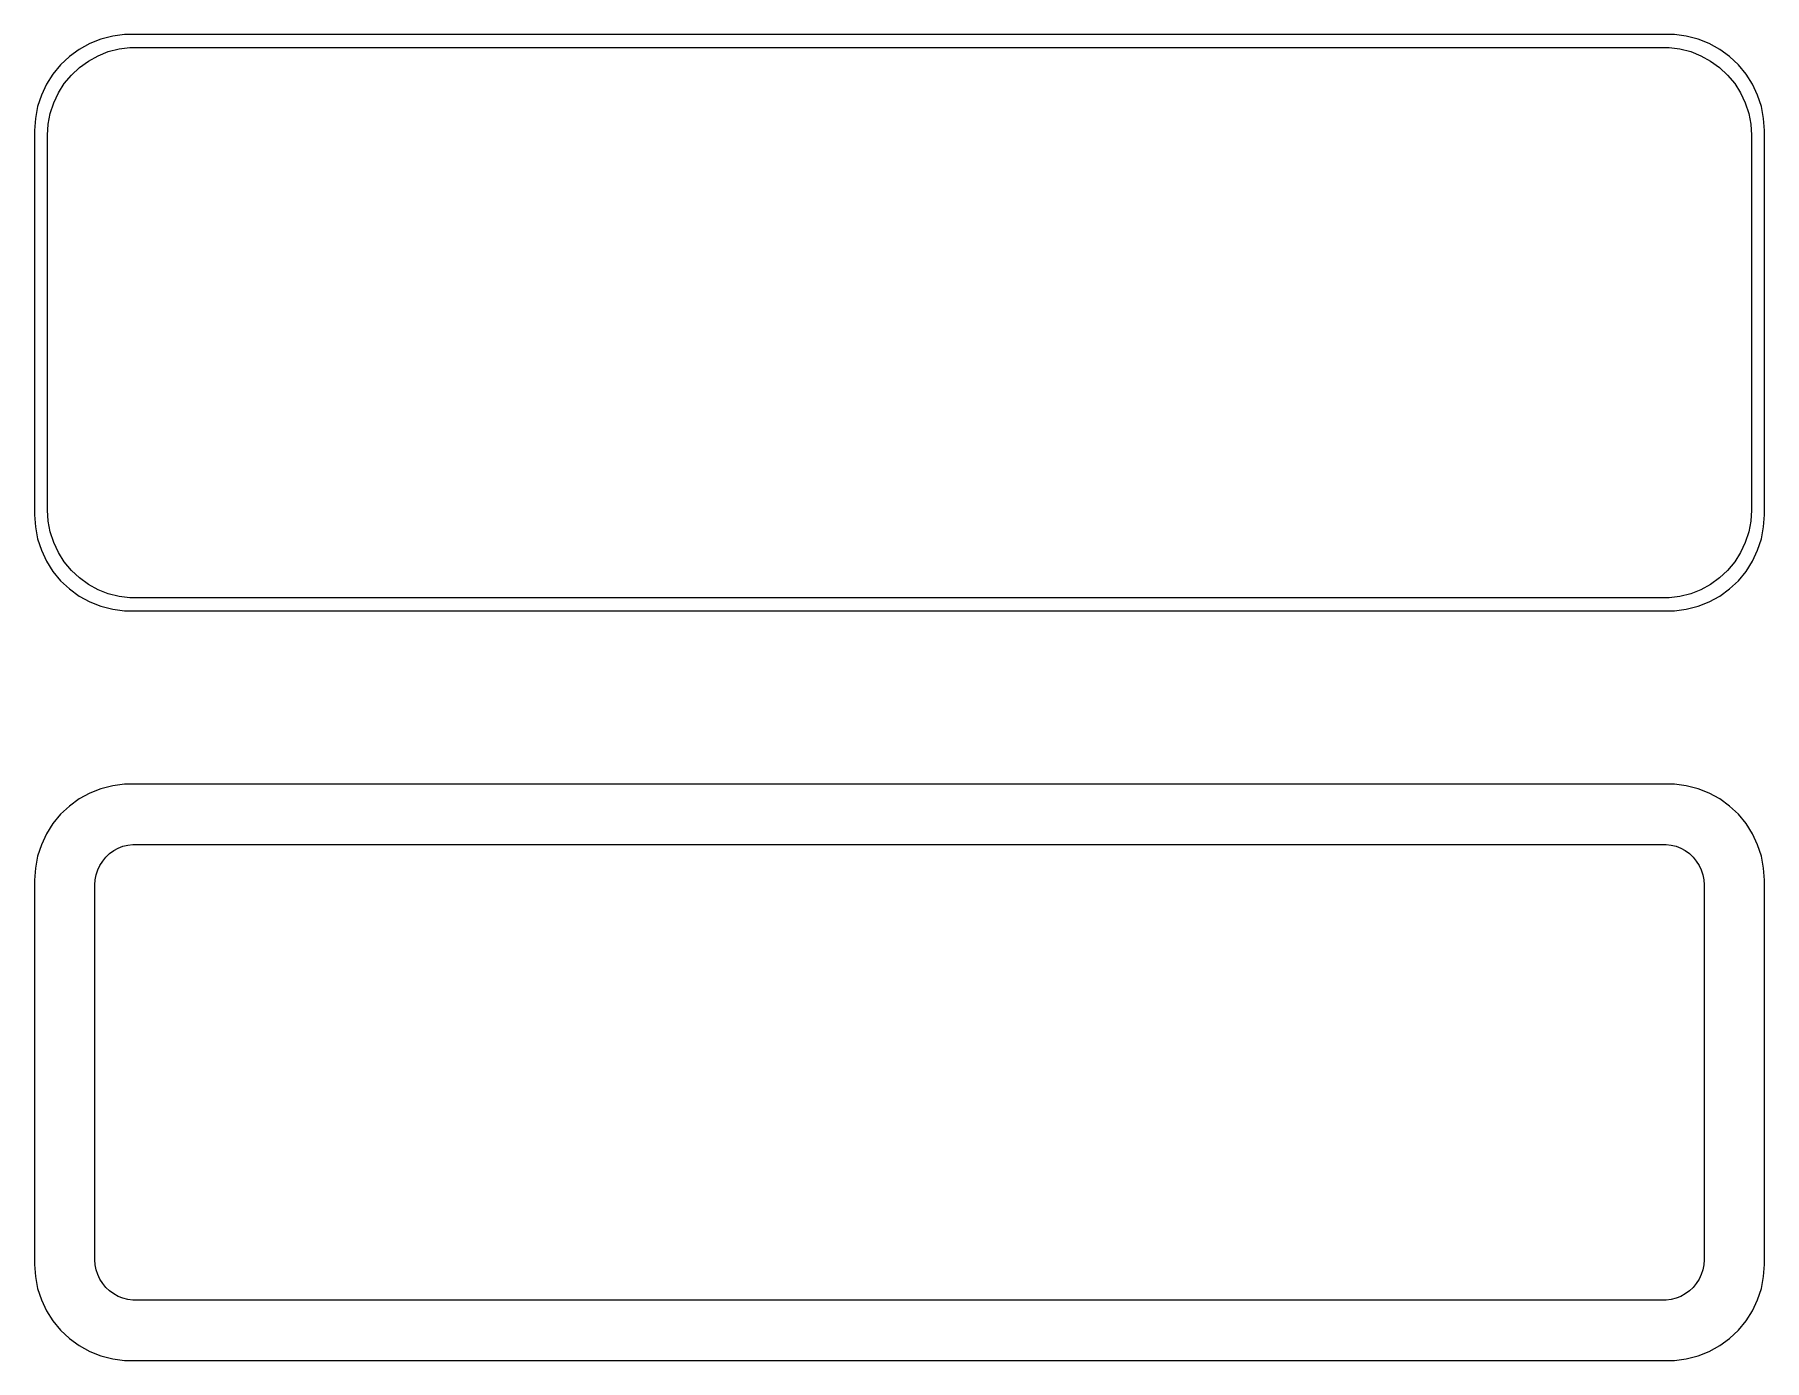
# Model space of a CAD drawing. Header units: metres. Extents: x -45 to 45, y 63 to 132.
import ezdxf

# ---------------------------------------------------------------- set-up
doc = ezdxf.new("R2010")
doc.units = ezdxf.units.M

msp = doc.modelspace()

# ---------------------------------------------------------------- linework, layer by layer
for p, q in [((-42.1289, 131.524), (-42.6791, 131.222)), ((-41.5451, 131.755), (-42.1289, 131.524)), ((-40.9369, 131.911), (-41.5451, 131.755)), ((-40.3139, 131.99), (-40.9369, 131.911)), ((40.3139, 131.99), (-40.3139, 131.99)), ((40.9369, 131.911), (40.3139, 131.99)), ((41.5451, 131.755), (40.9369, 131.911)), ((42.1289, 131.524), (41.5451, 131.755)), ((42.6791, 131.222), (42.1289, 131.524)), ((-43.1871, 130.853), (-43.6448, 130.423)), ((-42.6791, 131.222), (-43.1871, 130.853)), ((-42.6684, 130.278), (-42.2032, 130.616)), ((-42.2032, 130.616), (-41.6994, 130.893)), ((-41.6994, 130.893), (-41.1648, 131.104)), ((-41.1648, 131.104), (-40.6079, 131.247)), ((-40.6079, 131.247), (-40.0375, 131.319)), ((-40.0375, 131.319), (40.0375, 131.319)), ((40.0375, 131.319), (40.6079, 131.247)), ((40.6079, 131.247), (41.1648, 131.104)), ((41.1648, 131.104), (41.6994, 130.893)), ((41.6994, 130.893), (42.2032, 130.616)), ((42.2032, 130.616), (42.6684, 130.278)), ((43.1871, 130.853), (42.6791, 131.222)), ((43.6448, 130.423), (43.1871, 130.853)), ((-44.0451, 129.939), (-44.3815, 129.409)), ((-43.6448, 130.423), (-44.0451, 129.939)), ((-43.454, 129.441), (-43.0875, 129.884)), ((-43.0875, 129.884), (-42.6684, 130.278)), ((42.6684, 130.278), (43.0875, 129.884)), ((43.0875, 129.884), (43.454, 129.441)), ((44.0451, 129.939), (43.6448, 130.423)), ((44.3815, 129.409), (44.0451, 129.939)), ((-44.6489, 128.841), (-44.8429, 128.243)), ((-44.3815, 129.409), (-44.6489, 128.841)), ((-44.0069, 128.435), (-43.7621, 128.956)), ((-43.7621, 128.956), (-43.454, 129.441)), ((43.454, 129.441), (43.7621, 128.956)), ((43.7621, 128.956), (44.0069, 128.435)), ((44.6489, 128.841), (44.3815, 129.409)), ((44.8429, 128.243), (44.6489, 128.841)), ((-44.8429, 128.243), (-44.9606, 127.627)), ((-44.2923, 127.324), (-44.1846, 127.889)), ((-44.1846, 127.889), (-44.0069, 128.435)), ((44.0069, 128.435), (44.1846, 127.889)), ((44.1846, 127.889), (44.2923, 127.324)), ((44.9606, 127.627), (44.8429, 128.243)), ((-44.9606, 127.627), (-45, 127)), ((-45, 127), (-45, 107)), ((-44.3284, 126.75), (-44.2923, 127.324)), ((44.2923, 127.324), (44.3284, 126.75)), ((45, 127), (44.9606, 127.627)), ((45, 107), (45, 127)), ((-44.3284, 107.25), (-44.3284, 126.75)), ((44.3284, 126.75), (44.3284, 107.25)), ((-44.2923, 106.676), (-44.3284, 107.25)), ((44.3284, 107.25), (44.2923, 106.676)), ((-45, 107), (-44.9606, 106.373)), ((-44.9606, 106.373), (-44.8429, 105.757)), ((-44.1846, 106.111), (-44.2923, 106.676)), ((44.2923, 106.676), (44.1846, 106.111)), ((44.8429, 105.757), (44.9606, 106.373)), ((44.9606, 106.373), (45, 107)), ((-44.8429, 105.757), (-44.6489, 105.159)), ((-44.0069, 105.565), (-44.1846, 106.111)), ((-43.7621, 105.044), (-44.0069, 105.565)), ((44.0069, 105.565), (43.7621, 105.044)), ((44.1846, 106.111), (44.0069, 105.565)), ((44.6489, 105.159), (44.8429, 105.757)), ((-44.6489, 105.159), (-44.3815, 104.591)), ((-44.3815, 104.591), (-44.0451, 104.061)), ((-43.454, 104.559), (-43.7621, 105.044)), ((-43.0875, 104.116), (-43.454, 104.559)), ((43.454, 104.559), (43.0875, 104.116)), ((43.7621, 105.044), (43.454, 104.559)), ((44.0451, 104.061), (44.3815, 104.591)), ((44.3815, 104.591), (44.6489, 105.159)), ((-44.0451, 104.061), (-43.6448, 103.577)), ((-43.6448, 103.577), (-43.1871, 103.147)), ((-42.6684, 103.722), (-43.0875, 104.116)), ((-42.2032, 103.384), (-42.6684, 103.722)), ((42.6684, 103.722), (42.2032, 103.384)), ((43.0875, 104.116), (42.6684, 103.722)), ((43.1871, 103.147), (43.6448, 103.577)), ((43.6448, 103.577), (44.0451, 104.061)), ((-43.1871, 103.147), (-42.6791, 102.778)), ((-42.6791, 102.778), (-42.1289, 102.476)), ((-41.6994, 103.107), (-42.2032, 103.384)), ((-41.1648, 102.896), (-41.6994, 103.107)), ((-40.6079, 102.753), (-41.1648, 102.896)), ((-40.0375, 102.681), (-40.6079, 102.753)), ((40.0375, 102.681), (-40.0375, 102.681)), ((40.6079, 102.753), (40.0375, 102.681)), ((41.1648, 102.896), (40.6079, 102.753)), ((41.6994, 103.107), (41.1648, 102.896)), ((42.2032, 103.384), (41.6994, 103.107)), ((42.1289, 102.476), (42.6791, 102.778)), ((42.6791, 102.778), (43.1871, 103.147)), ((-42.1289, 102.476), (-41.5451, 102.245)), ((-41.5451, 102.245), (-40.9369, 102.089)), ((-40.9369, 102.089), (-40.3139, 102.01)), ((-40.3139, 102.01), (40.3139, 102.01)), ((40.3139, 102.01), (40.9369, 102.089)), ((40.9369, 102.089), (41.5451, 102.245)), ((41.5451, 102.245), (42.1289, 102.476)), ((-41.5451, 92.7553), (-42.1289, 92.5241)), ((-40.9369, 92.9114), (-41.5451, 92.7553)), ((-40.3139, 92.9901), (-40.9369, 92.9114)), ((40.3139, 92.9901), (-40.3139, 92.9901)), ((40.9369, 92.9114), (40.3139, 92.9901)), ((41.5451, 92.7553), (40.9369, 92.9114)), ((42.1289, 92.5241), (41.5451, 92.7553)), ((-43.1871, 91.8526), (-43.6448, 91.4227)), ((-42.6791, 92.2216), (-43.1871, 91.8526)), ((-42.1289, 92.5241), (-42.6791, 92.2216)), ((42.6791, 92.2216), (42.1289, 92.5241)), ((43.1871, 91.8526), (42.6791, 92.2216)), ((43.6448, 91.4227), (43.1871, 91.8526)), ((-44.0451, 90.9389), (-44.3815, 90.4088)), ((-43.6448, 91.4227), (-44.0451, 90.9389)), ((44.0451, 90.9389), (43.6448, 91.4227)), ((44.3815, 90.4088), (44.0451, 90.9389)), ((-44.3815, 90.4088), (-44.6489, 89.8406)), ((44.6489, 89.8406), (44.3815, 90.4088)), ((-44.8429, 89.2434), (-44.9606, 88.6267)), ((-44.6489, 89.8406), (-44.8429, 89.2434)), ((-41.4567, 88.99), (-41.2879, 89.1941)), ((-41.2879, 89.1941), (-41.0947, 89.3755)), ((-41.0947, 89.3755), (-40.8804, 89.5312)), ((-40.8804, 89.5312), (-40.6482, 89.6588)), ((-40.6482, 89.6588), (-40.4019, 89.7564)), ((-40.4019, 89.7564), (-40.1453, 89.8223)), ((-40.1453, 89.8223), (-39.8825, 89.8555)), ((-39.8825, 89.8555), (39.8825, 89.8555)), ((39.8825, 89.8555), (40.1453, 89.8223)), ((40.1453, 89.8223), (40.4019, 89.7564)), ((40.4019, 89.7564), (40.6482, 89.6588)), ((40.6482, 89.6588), (40.8804, 89.5312)), ((40.8804, 89.5312), (41.0947, 89.3755)), ((41.0947, 89.3755), (41.2879, 89.1941)), ((41.2879, 89.1941), (41.4567, 88.99)), ((44.8429, 89.2434), (44.6489, 89.8406)), ((44.9606, 88.6267), (44.8429, 89.2434)), ((-44.9606, 88.6267), (-45, 88)), ((-41.843, 88.0144), (-41.7934, 88.2746)), ((-41.7934, 88.2746), (-41.7115, 88.5266)), ((-41.7115, 88.5266), (-41.5987, 88.7663)), ((-41.5987, 88.7663), (-41.4567, 88.99)), ((41.4567, 88.99), (41.5987, 88.7663)), ((41.5987, 88.7663), (41.7115, 88.5266)), ((41.7115, 88.5266), (41.7934, 88.2746)), ((41.7934, 88.2746), (41.843, 88.0144)), ((45, 88), (44.9606, 88.6267)), ((-45, 88), (-45, 68)), ((-41.8596, 87.75), (-41.843, 88.0144)), ((-41.8596, 68.25), (-41.8596, 87.75)), ((41.843, 88.0144), (41.8596, 87.75)), ((41.8596, 87.75), (41.8596, 68.25)), ((45, 68), (45, 88)), ((-45, 68), (-44.9606, 67.3733)), ((-41.843, 67.9856), (-41.8596, 68.25)), ((-41.7934, 67.7254), (-41.843, 67.9856)), ((-41.7115, 67.4734), (-41.7934, 67.7254)), ((41.7934, 67.7254), (41.7115, 67.4734)), ((41.843, 67.9856), (41.7934, 67.7254)), ((41.8596, 68.25), (41.843, 67.9856)), ((44.9606, 67.3733), (45, 68)), ((-44.9606, 67.3733), (-44.8429, 66.7566)), ((-44.8429, 66.7566), (-44.6489, 66.1594)), ((-41.5987, 67.2337), (-41.7115, 67.4734)), ((-41.4567, 67.01), (-41.5987, 67.2337)), ((-41.2879, 66.8059), (-41.4567, 67.01)), ((-41.0947, 66.6245), (-41.2879, 66.8059)), ((-40.8804, 66.4688), (-41.0947, 66.6245)), ((41.0947, 66.6245), (40.8804, 66.4688)), ((41.2879, 66.8059), (41.0947, 66.6245)), ((41.4567, 67.01), (41.2879, 66.8059)), ((41.5987, 67.2337), (41.4567, 67.01)), ((41.7115, 67.4734), (41.5987, 67.2337)), ((44.6489, 66.1594), (44.8429, 66.7566)), ((44.8429, 66.7566), (44.9606, 67.3733)), ((-44.6489, 66.1594), (-44.3815, 65.5912)), ((-40.6482, 66.3412), (-40.8804, 66.4688)), ((-40.4019, 66.2436), (-40.6482, 66.3412)), ((-40.1453, 66.1777), (-40.4019, 66.2436)), ((-39.8825, 66.1445), (-40.1453, 66.1777)), ((39.8825, 66.1445), (-39.8825, 66.1445)), ((40.1453, 66.1777), (39.8825, 66.1445)), ((40.4019, 66.2436), (40.1453, 66.1777)), ((40.6482, 66.3412), (40.4019, 66.2436)), ((40.8804, 66.4688), (40.6482, 66.3412)), ((44.3815, 65.5912), (44.6489, 66.1594)), ((-44.3815, 65.5912), (-44.0451, 65.0611)), ((-44.0451, 65.0611), (-43.6448, 64.5773)), ((43.6448, 64.5773), (44.0451, 65.0611)), ((44.0451, 65.0611), (44.3815, 65.5912)), ((-43.6448, 64.5773), (-43.1871, 64.1474)), ((-43.1871, 64.1474), (-42.6791, 63.7784)), ((42.6791, 63.7784), (43.1871, 64.1474)), ((43.1871, 64.1474), (43.6448, 64.5773)), ((-42.6791, 63.7784), (-42.1289, 63.4759)), ((-42.1289, 63.4759), (-41.5451, 63.2447)), ((-41.5451, 63.2447), (-40.9369, 63.0886)), ((-40.9369, 63.0886), (-40.3139, 63.0099)), ((-40.3139, 63.0099), (40.3139, 63.0099)), ((40.3139, 63.0099), (40.9369, 63.0886)), ((40.9369, 63.0886), (41.5451, 63.2447)), ((41.5451, 63.2447), (42.1289, 63.4759)), ((42.1289, 63.4759), (42.6791, 63.7784))]:
    msp.add_line(p, q)

doc.saveas('drawing.dxf')
